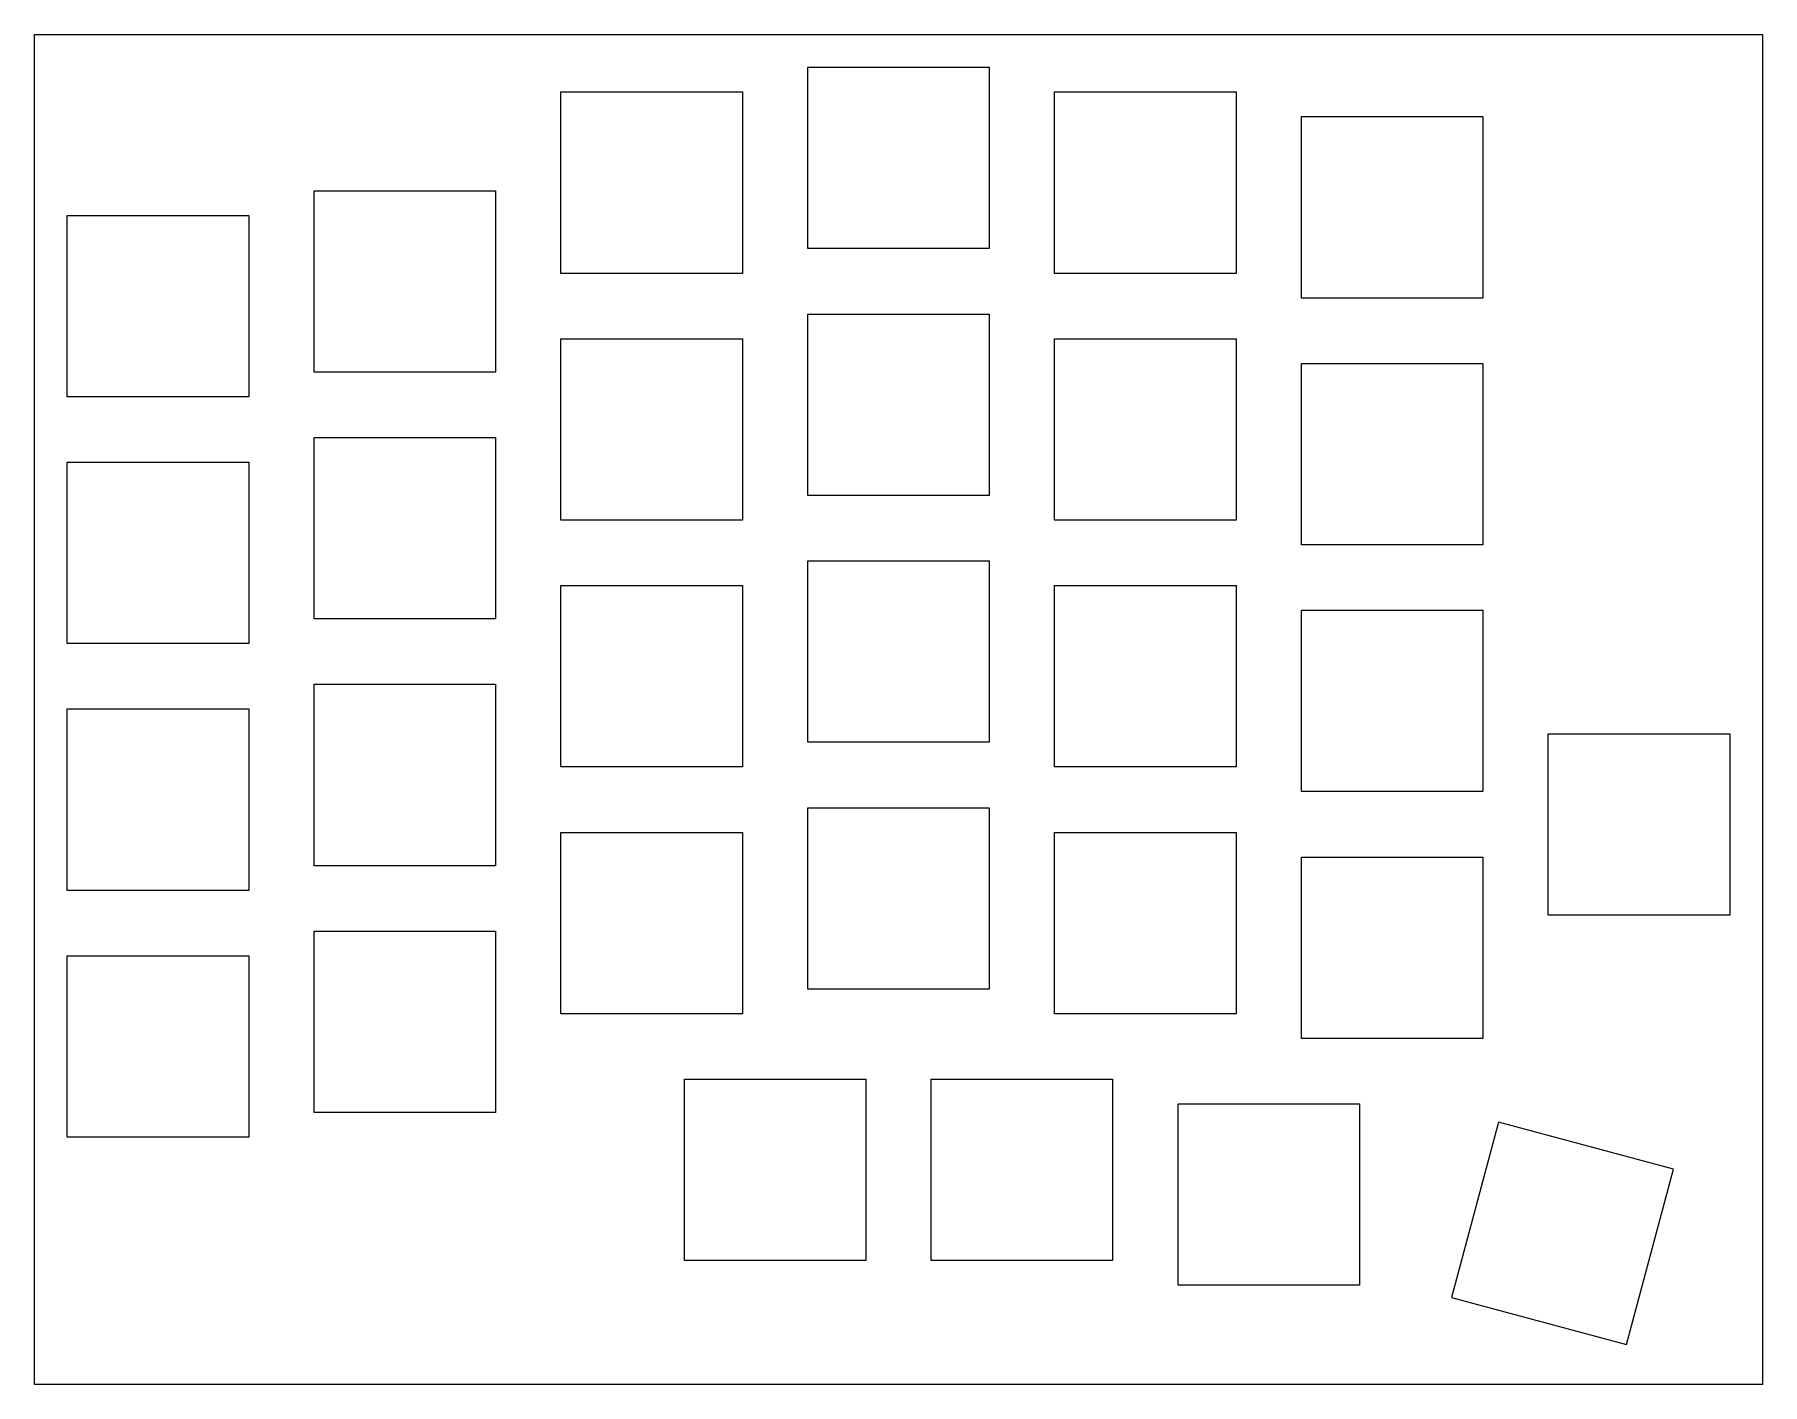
# Model space of a CAD drawing. Extents: x 0 to 133, y 0 to 104.
import ezdxf

# ---------------------------------------------------------------- set-up
doc = ezdxf.new("R2010")
doc.units = 0
doc.layers.get('0').update_dxf_attribs({"linetype": 'CONTINUOUS'})

msp = doc.modelspace()

# ---------------------------------------------------------------- linework, layer by layer
at = {"color": 0}
for p, q in [((0.09508, 104.327), (133.445, 104.327)), ((0.09508, 0.14194), (0.09508, 104.327)), ((133.445, 104.327), (133.445, 0.14194)), ((59.7697, 101.802), (73.769, 101.802)), ((59.7697, 87.8032), (59.7697, 101.802)), ((73.769, 101.802), (73.769, 87.8032)), ((40.7197, 99.8982), (54.719, 99.8982)), ((40.7197, 85.8972), (40.7197, 99.8982)), ((54.719, 99.8982), (54.719, 85.8972)), ((78.8197, 99.8982), (92.819, 99.8982)), ((78.8197, 85.8972), (78.8197, 99.8982)), ((92.819, 99.8982), (92.819, 85.8972)), ((97.8697, 97.9921), (111.869, 97.9921)), ((97.8697, 83.9929), (97.8697, 97.9921)), ((111.869, 97.9921), (111.869, 83.9929)), ((21.6697, 92.2775), (35.669, 92.2775)), ((21.6697, 78.2782), (21.6697, 92.2775)), ((35.669, 92.2775), (35.669, 78.2782)), ((2.61965, 90.3732), (16.6192, 90.3732)), ((2.61965, 76.3722), (2.61965, 90.3732)), ((16.6192, 90.3732), (16.6192, 76.3722)), ((73.769, 87.8032), (59.7697, 87.8032)), ((54.719, 85.8972), (40.7197, 85.8972)), ((92.819, 85.8972), (78.8197, 85.8972)), ((59.7697, 82.7525), (73.769, 82.7525)), ((59.7697, 68.7532), (59.7697, 82.7525)), ((73.769, 82.7525), (73.769, 68.7532)), ((111.869, 83.9929), (97.8697, 83.9929)), ((40.7197, 80.8482), (54.719, 80.8482)), ((40.7197, 66.8472), (40.7197, 80.8482)), ((54.719, 80.8482), (54.719, 66.8472)), ((78.8197, 80.8482), (92.819, 80.8482)), ((78.8197, 66.8472), (78.8197, 80.8482)), ((92.819, 80.8482), (92.819, 66.8472)), ((97.8697, 78.9421), (111.869, 78.9421)), ((97.8697, 64.9429), (97.8697, 78.9421)), ((111.869, 78.9421), (111.869, 64.9429)), ((35.669, 78.2782), (21.6697, 78.2782)), ((16.6192, 76.3722), (2.61965, 76.3722)), ((21.6697, 73.2275), (35.669, 73.2275)), ((21.6697, 59.2282), (21.6697, 73.2275)), ((35.669, 73.2275), (35.669, 59.2282)), ((2.61965, 71.3232), (16.6192, 71.3232)), ((2.61965, 57.3222), (2.61965, 71.3232)), ((16.6192, 71.3232), (16.6192, 57.3222)), ((73.769, 68.7532), (59.7697, 68.7532)), ((54.719, 66.8472), (40.7197, 66.8472)), ((92.819, 66.8472), (78.8197, 66.8472)), ((111.869, 64.9429), (97.8697, 64.9429)), ((59.7697, 63.7025), (73.769, 63.7025)), ((59.7697, 49.7032), (59.7697, 63.7025)), ((73.769, 63.7025), (73.769, 49.7032)), ((40.7197, 61.7982), (54.719, 61.7982)), ((40.7197, 47.7972), (40.7197, 61.7982)), ((54.719, 61.7982), (54.719, 47.7972)), ((78.8197, 61.7982), (92.819, 61.7982)), ((78.8197, 47.7972), (78.8197, 61.7982)), ((92.819, 61.7982), (92.819, 47.7972)), ((35.669, 59.2282), (21.6697, 59.2282)), ((97.8697, 59.8921), (111.869, 59.8921)), ((97.8697, 45.8929), (97.8697, 59.8921)), ((111.869, 59.8921), (111.869, 45.8929)), ((16.6192, 57.3222), (2.61965, 57.3222)), ((21.6697, 54.1775), (35.669, 54.1775)), ((21.6697, 40.1782), (21.6697, 54.1775)), ((35.669, 54.1775), (35.669, 40.1782)), ((2.61965, 52.2732), (16.6192, 52.2732)), ((2.61965, 38.2722), (2.61965, 52.2732)), ((16.6192, 52.2732), (16.6192, 38.2722)), ((73.769, 49.7032), (59.7697, 49.7032)), ((116.92, 50.3671), (130.919, 50.3671)), ((116.92, 36.3679), (116.92, 50.3671)), ((130.919, 50.3671), (130.919, 36.3679)), ((54.719, 47.7972), (40.7197, 47.7972)), ((92.819, 47.7972), (78.8197, 47.7972)), ((111.869, 45.8929), (97.8697, 45.8929)), ((59.7697, 44.6525), (73.769, 44.6525)), ((59.7697, 30.6531), (59.7697, 44.6525)), ((73.769, 44.6525), (73.769, 30.6531)), ((40.7197, 42.7482), (54.719, 42.7482)), ((40.7197, 28.7473), (40.7197, 42.7482)), ((54.719, 42.7482), (54.719, 28.7473)), ((78.8197, 42.7482), (92.819, 42.7482)), ((78.8197, 28.7473), (78.8197, 42.7482)), ((92.819, 42.7482), (92.819, 28.7473)), ((35.669, 40.1782), (21.6697, 40.1782)), ((97.8697, 40.8421), (111.869, 40.8421)), ((97.8697, 26.8428), (97.8697, 40.8421)), ((111.869, 40.8421), (111.869, 26.8428)), ((16.6192, 38.2722), (2.61965, 38.2722)), ((130.919, 36.3679), (116.92, 36.3679)), ((21.6697, 35.1276), (35.669, 35.1276)), ((21.6697, 21.1281), (21.6697, 35.1276)), ((35.669, 35.1276), (35.669, 21.1281)), ((2.61965, 33.2231), (16.6192, 33.2231)), ((2.61965, 19.2223), (2.61965, 33.2231)), ((16.6192, 33.2231), (16.6192, 19.2223)), ((73.769, 30.6531), (59.7697, 30.6531)), ((54.719, 28.7473), (40.7197, 28.7473)), ((92.819, 28.7473), (78.8197, 28.7473)), ((111.869, 26.8428), (97.8697, 26.8428)), ((50.2447, 23.6981), (64.244, 23.6981)), ((50.2447, 9.69726), (50.2447, 23.6981)), ((64.244, 23.6981), (64.244, 9.69726)), ((69.2947, 23.6981), (83.294, 23.6981)), ((69.2947, 9.69726), (69.2947, 23.6981)), ((83.294, 23.6981), (83.294, 9.69726)), ((88.3447, 21.7923), (102.344, 21.7923)), ((88.3447, 7.79279), (88.3447, 21.7923)), ((102.344, 21.7923), (102.344, 7.79279)), ((35.669, 21.1281), (21.6697, 21.1281)), ((113.064, 20.3812), (109.441, 6.85849)), ((126.588, 16.7583), (113.064, 20.3812)), ((16.6192, 19.2223), (2.61965, 19.2223)), ((122.964, 3.23564), (126.588, 16.7583)), ((64.244, 9.69726), (50.2447, 9.69726)), ((83.294, 9.69726), (69.2947, 9.69726)), ((102.344, 7.79279), (88.3447, 7.79279)), ((109.441, 6.85849), (122.964, 3.23564)), ((133.445, 0.14194), (0.09508, 0.14194))]:
    msp.add_line(p, q, dxfattribs=at)

doc.saveas('drawing.dxf')
